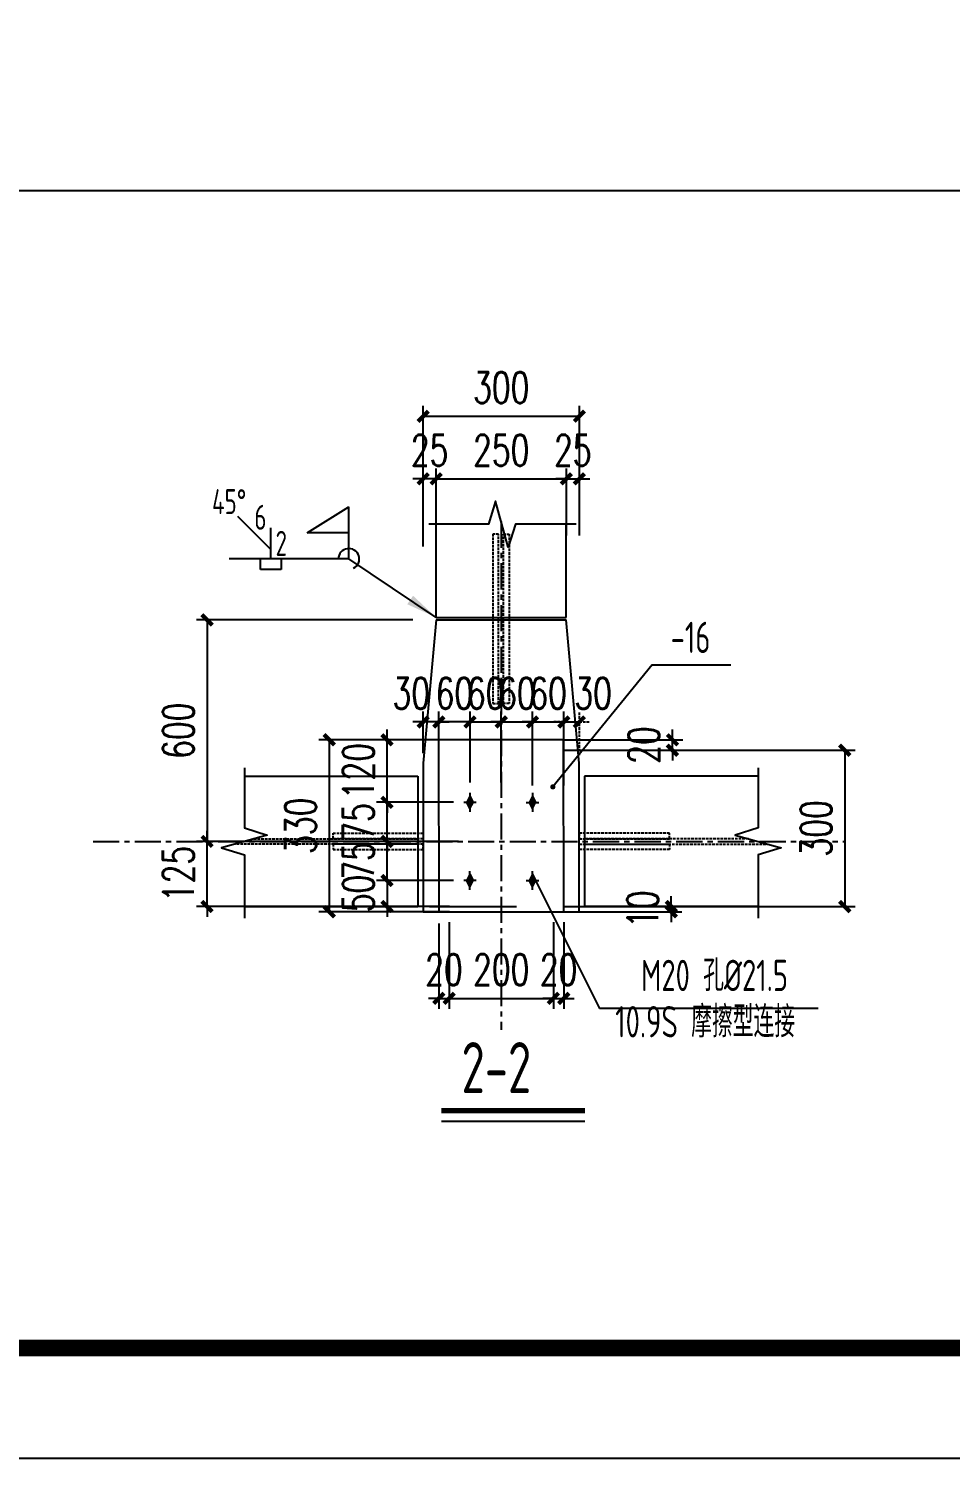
# Model space of a CAD drawing. Extents: x 177291 to 1288761, y 177638 to 322898.
# Drawn here: x 1255611 to 1264463, y 177960 to 191681 of the extents above; entities that cross this region are included whole.
import ezdxf
from ezdxf.enums import TextEntityAlignment as Align

# ---------------------------------------------------------------- set-up
doc = ezdxf.new("R2010")
doc.units = 0
doc.header["$LTSCALE"] = 1000
doc.linetypes.add('0$0$CENTERX2', pattern=[4, 2.5, -0.5, 0.5, -0.5])
doc.linetypes.add('DASH', pattern=[0.35, 0.25, -0.1])
for name, color, linetype in [('AXIS', 3, 'Continuous'), ('BOLT', 251, 'Continuous'), ('DOTE', 1, 'Continuous'), ('GL', 150, 'Continuous'), ('GZ', 50, 'Continuous'), ('NUM', 7, 'Continuous'), ('PUB_TEXT', 7, 'Continuous'), ('PUB_TITLE', 4, 'Continuous'), ('PZ', 202, 'Continuous'), ('TEXT', 7, 'Continuous'), ('WELD', 7, 'Continuous'), ('YCX', 90, 'Continuous')]:
    doc.layers.add(name, color=color, linetype=linetype)
doc.styles.add('_TCH_DIM_T3', font='SIMPLEX', dxfattribs={"width": 0.705882, "bigfont": 'GBCBIG'})
doc.styles.get("Standard").update_dxf_attribs({"font": 'gbenor.shx', "bigfont": 'gbcbig.shx'})
doc.styles.add('TSSD_Label', font='tssdeng.shx', dxfattribs={"width": 0.7, "bigfont": 'hztxt.shx'})
doc.styles.add('标准字体', font='tssdeng.shx', dxfattribs={"width": 0.7, "bigfont": 'tssdchn.shx'})
doc.dimstyles.new('TCH_100_5', dxfattribs={"dimtxt": 297.5, "dimasz": 100, "dimexe": 100, "dimexo": 100, "dimgap": 126.25, "dimtad": 1, "dimdec": 0, "dimlfac": 0.2, "dimzin": 0, "dimdsep": 46, "dimtxsty": '_TCH_DIM_T3', "dimblk": 'ARCHTICK', "dimcen": 0.09, "dimclrd": 126, "dimclre": 126, "dimclrt": 7, "dimazin": 2, "dimtfac": 1, "dimtdec": 0, "dimtix": 1, "dimtmove": 2, "dimatfit": 3, "dimfxl": 1, "dimtolj": 1, "dimtzin": 0, "dimarcsym": 0})
doc.dimstyles.new('TSSD_LEADER_STYLE_300.0', dxfattribs={"dimtxt": 0.18, "dimasz": 300, "dimexe": 0.18, "dimexo": 0.0625, "dimgap": 0.09, "dimtad": 0, "dimtih": 1, "dimtoh": 1, "dimdec": 4, "dimzin": 0, "dimdsep": 46, "dimtxsty": 'Standard', "dimcen": 0.09, "dimadec": 0, "dimazin": 0, "dimtfac": 1, "dimtdec": 4, "dimtofl": 0, "dimtmove": 0, "dimatfit": 3, "dimfxl": 1, "dimtolj": 1, "dimtzin": 0, "dimarcsym": 0})

# ---------------------------------------------------------------- blocks, each defined once
blk = doc.blocks.new('_ArchTick')
at = {"color": 0, "linetype": 'ByBlock', "const_width": 0.4}
blk.add_lwpolyline([(-0.5, -0.5), (0.5, 0.5)], dxfattribs=at)
blk = doc.blocks.new('*D1280')
at = {"layer": 'AXIS', "color": 126, "linetype": 'ByBlock', "lineweight": -2, "transparency": 16777216}
for p, q in [((1259550, 184856), (1258398, 184856)), ((1258498, 184856), (1258498, 183206)), ((1259654, 183206), (1258398, 183206))]:
    blk.add_line(p, q, dxfattribs=at)
at = {"layer": 'Defpoints', "color": 0, "linetype": 'ByBlock', "transparency": 16777216}
for p in [(1259650, 184856), (1258498, 183206), (1259754, 183206)]:
    blk.add_point(p, dxfattribs=at)
at = {"layer": 'AXIS', "color": 126, "linetype": 'ByBlock', "lineweight": -2, "transparency": 16777216, "xscale": 100, "yscale": 100, "zscale": 100}
for p, rotation in [((1258498, 184856), 90), ((1258498, 183206), 270)]:
    blk.add_blockref('_ArchTick', p, dxfattribs=dict(at, rotation=rotation))
at = {"layer": 'AXIS', "color": 7, "linetype": 'ByBlock', "transparency": 16777216, "insert": (1258223, 184031), "char_height": 297.5, "attachment_point": 5, "rotation": 90, "style": '_TCH_DIM_T3'}
blk.add_mtext('\\A1;330', dxfattribs=at)
blk = doc.blocks.new('*D1281')
at = {"layer": 'AXIS', "color": 126, "linetype": 'ByBlock', "lineweight": -2, "transparency": 16777216}
for p, q in [((1259053, 183506), (1259053, 183606)), ((1259690, 183506), (1258953, 183506)), ((1259053, 183506), (1259053, 183256)), ((1259654, 183256), (1258953, 183256)), ((1259053, 183256), (1259053, 183156))]:
    blk.add_line(p, q, dxfattribs=at)
at = {"layer": 'Defpoints', "color": 0, "linetype": 'ByBlock', "transparency": 16777216}
for p in [(1259790, 183506), (1259053, 183256), (1259754, 183256)]:
    blk.add_point(p, dxfattribs=at)
at = {"layer": 'AXIS', "color": 126, "linetype": 'ByBlock', "lineweight": -2, "transparency": 16777216, "xscale": 100, "yscale": 100, "zscale": 100}
for p, rotation in [((1259053, 183506), 270), ((1259053, 183256), 90)]:
    blk.add_blockref('_ArchTick', p, dxfattribs=dict(at, rotation=rotation))
at = {"layer": 'AXIS', "color": 7, "linetype": 'ByBlock', "transparency": 16777216, "insert": (1258778, 183381), "char_height": 297.5, "attachment_point": 5, "rotation": 90, "style": '_TCH_DIM_T3'}
blk.add_mtext('\\A1;50', dxfattribs=at)
blk = doc.blocks.new('*D1282')
at = {"layer": 'AXIS', "color": 126, "linetype": 'ByBlock', "lineweight": -2, "transparency": 16777216}
for p, q in [((1259690, 183881), (1258953, 183881)), ((1259053, 183881), (1259053, 183981)), ((1259053, 183506), (1259053, 183881)), ((1259690, 183506), (1258953, 183506)), ((1259053, 183506), (1259053, 183406))]:
    blk.add_line(p, q, dxfattribs=at)
at = {"layer": 'Defpoints', "color": 0, "linetype": 'ByBlock', "transparency": 16777216}
for p in [(1259053, 183881), (1259790, 183881), (1259790, 183506)]:
    blk.add_point(p, dxfattribs=at)
at = {"layer": 'AXIS', "color": 126, "linetype": 'ByBlock', "lineweight": -2, "transparency": 16777216, "xscale": 100, "yscale": 100, "zscale": 100}
for p, rotation in [((1259053, 183881), 270), ((1259053, 183506), 90)]:
    blk.add_blockref('_ArchTick', p, dxfattribs=dict(at, rotation=rotation))
at = {"layer": 'AXIS', "color": 7, "linetype": 'ByBlock', "transparency": 16777216, "insert": (1258778, 183693), "char_height": 297.5, "attachment_point": 5, "rotation": 90, "style": '_TCH_DIM_T3'}
blk.add_mtext('\\A1;75', dxfattribs=at)
blk = doc.blocks.new('*D1283')
at = {"layer": 'AXIS', "color": 126, "linetype": 'ByBlock', "lineweight": -2, "transparency": 16777216}
for p, q in [((1259053, 184256), (1259053, 184356)), ((1259690, 184256), (1258953, 184256)), ((1259053, 183881), (1259053, 184256)), ((1259739, 183881), (1258953, 183881)), ((1259053, 183881), (1259053, 183781))]:
    blk.add_line(p, q, dxfattribs=at)
at = {"layer": 'Defpoints', "color": 0, "linetype": 'ByBlock', "transparency": 16777216}
for p in [(1259053, 184256), (1259790, 184256), (1259839, 183881)]:
    blk.add_point(p, dxfattribs=at)
at = {"layer": 'AXIS', "color": 126, "linetype": 'ByBlock', "lineweight": -2, "transparency": 16777216, "xscale": 100, "yscale": 100, "zscale": 100}
for p, rotation in [((1259053, 184256), 270), ((1259053, 183881), 90)]:
    blk.add_blockref('_ArchTick', p, dxfattribs=dict(at, rotation=rotation))
at = {"layer": 'AXIS', "color": 7, "linetype": 'ByBlock', "transparency": 16777216, "insert": (1258778, 184068), "char_height": 297.5, "attachment_point": 5, "rotation": 90, "style": '_TCH_DIM_T3'}
blk.add_mtext('\\A1;75', dxfattribs=at)
blk = doc.blocks.new('*D1284')
at = {"layer": 'AXIS', "color": 126, "linetype": 'ByBlock', "lineweight": -2, "transparency": 16777216}
for p, q in [((1259550, 184856), (1258953, 184856)), ((1259053, 184856), (1259053, 184956)), ((1259053, 184256), (1259053, 184856)), ((1259690, 184256), (1258953, 184256)), ((1259053, 184256), (1259053, 184156))]:
    blk.add_line(p, q, dxfattribs=at)
at = {"layer": 'Defpoints', "color": 0, "linetype": 'ByBlock', "transparency": 16777216}
for p in [(1259053, 184856), (1259650, 184856), (1259790, 184256)]:
    blk.add_point(p, dxfattribs=at)
at = {"layer": 'AXIS', "color": 126, "linetype": 'ByBlock', "lineweight": -2, "transparency": 16777216, "xscale": 100, "yscale": 100, "zscale": 100}
for p, rotation in [((1259053, 184856), 270), ((1259053, 184256), 90)]:
    blk.add_blockref('_ArchTick', p, dxfattribs=dict(at, rotation=rotation))
at = {"layer": 'AXIS', "color": 7, "linetype": 'ByBlock', "transparency": 16777216, "insert": (1258778, 184556), "char_height": 297.5, "attachment_point": 5, "rotation": 90, "style": '_TCH_DIM_T3'}
blk.add_mtext('\\A1;120', dxfattribs=at)
blk = doc.blocks.new('*D1285')
at = {"layer": 'AXIS', "color": 126, "linetype": 'ByBlock', "lineweight": -2, "transparency": 16777216}
for p, q in [((1260747, 184856), (1261894, 184856)), ((1261794, 184856), (1261794, 184956)), ((1261794, 184756), (1261794, 184856)), ((1260750, 184756), (1261894, 184756)), ((1261794, 184756), (1261794, 184656))]:
    blk.add_line(p, q, dxfattribs=at)
at = {"layer": 'Defpoints', "color": 0, "linetype": 'ByBlock', "transparency": 16777216}
for p in [(1260647, 184856), (1261794, 184856), (1260650, 184756)]:
    blk.add_point(p, dxfattribs=at)
at = {"layer": 'AXIS', "color": 126, "linetype": 'ByBlock', "lineweight": -2, "transparency": 16777216, "xscale": 100, "yscale": 100, "zscale": 100}
for p, rotation in [((1261794, 184856), 270), ((1261794, 184756), 90)]:
    blk.add_blockref('_ArchTick', p, dxfattribs=dict(at, rotation=rotation))
at = {"layer": 'AXIS', "color": 7, "linetype": 'ByBlock', "transparency": 16777216, "insert": (1261519, 184806), "char_height": 297.5, "attachment_point": 5, "rotation": 90, "style": '_TCH_DIM_T3'}
blk.add_mtext('\\A1;20', dxfattribs=at)
blk = doc.blocks.new('*D1286')
at = {"layer": 'AXIS', "color": 126, "linetype": 'ByBlock', "lineweight": -2, "transparency": 16777216}
for p, q in [((1260750, 184756), (1263548, 184756)), ((1263448, 184756), (1263448, 183256)), ((1260750, 183256), (1263548, 183256))]:
    blk.add_line(p, q, dxfattribs=at)
at = {"layer": 'Defpoints', "color": 0, "linetype": 'ByBlock', "transparency": 16777216}
for p in [(1260650, 184756), (1260650, 183256), (1263448, 183256)]:
    blk.add_point(p, dxfattribs=at)
at = {"layer": 'AXIS', "color": 126, "linetype": 'ByBlock', "lineweight": -2, "transparency": 16777216, "xscale": 100, "yscale": 100, "zscale": 100}
for p, rotation in [((1263448, 184756), 90), ((1263448, 183256), 270)]:
    blk.add_blockref('_ArchTick', p, dxfattribs=dict(at, rotation=rotation))
at = {"layer": 'AXIS', "color": 7, "linetype": 'ByBlock', "transparency": 16777216, "insert": (1263173, 184006), "char_height": 297.5, "attachment_point": 5, "rotation": 90, "style": '_TCH_DIM_T3'}
blk.add_mtext('\\A1;300', dxfattribs=at)
blk = doc.blocks.new('*D1287')
at = {"layer": 'AXIS', "color": 126, "linetype": 'ByBlock', "lineweight": -2, "transparency": 16777216}
for p, q in [((1261783, 183256), (1261783, 183356)), ((1260750, 183256), (1261883, 183256)), ((1260750, 183206), (1261883, 183206)), ((1261783, 183256), (1261783, 183206)), ((1261783, 183206), (1261783, 183106))]:
    blk.add_line(p, q, dxfattribs=at)
at = {"layer": 'Defpoints', "color": 0, "linetype": 'ByBlock', "transparency": 16777216}
for p in [(1260650, 183256), (1260650, 183206), (1261783, 183206)]:
    blk.add_point(p, dxfattribs=at)
at = {"layer": 'AXIS', "color": 126, "linetype": 'ByBlock', "lineweight": -2, "transparency": 16777216, "xscale": 100, "yscale": 100, "zscale": 100}
for p, rotation in [((1261783, 183256), 270), ((1261783, 183206), 90)]:
    blk.add_blockref('_ArchTick', p, dxfattribs=dict(at, rotation=rotation))
at = {"layer": 'AXIS', "color": 7, "linetype": 'ByBlock', "transparency": 16777216, "insert": (1261508, 183231), "char_height": 297.5, "attachment_point": 5, "rotation": 90, "style": '_TCH_DIM_T3'}
blk.add_mtext('\\A1;10', dxfattribs=at)
blk = doc.blocks.new('*D1288')
at = {"layer": 'AXIS', "color": 126, "linetype": 'ByBlock', "lineweight": -2, "transparency": 16777216}
for p, q in [((1259550, 184446), (1259550, 185127)), ((1259850, 184446), (1259850, 185127)), ((1259550, 185027), (1259450, 185027)), ((1259850, 185027), (1259550, 185027)), ((1259850, 185027), (1259950, 185027))]:
    blk.add_line(p, q, dxfattribs=at)
at = {"layer": 'Defpoints', "color": 0, "linetype": 'ByBlock', "transparency": 16777216}
for p in [(1259550, 185027), (1259550, 184346), (1259850, 184346)]:
    blk.add_point(p, dxfattribs=at)
at = {"layer": 'AXIS', "color": 126, "linetype": 'ByBlock', "lineweight": -2, "transparency": 16777216, "xscale": 100, "yscale": 100, "zscale": 100}
blk.add_blockref('_ArchTick', (1259550, 185027), dxfattribs=at)
at = {"layer": 'AXIS', "color": 126, "linetype": 'ByBlock', "lineweight": -2, "transparency": 16777216, "xscale": 100, "yscale": 100, "zscale": 100, "rotation": 180}
blk.add_blockref('_ArchTick', (1259850, 185027), dxfattribs=at)
at = {"layer": 'AXIS', "color": 7, "linetype": 'ByBlock', "transparency": 16777216, "insert": (1259700, 185302), "char_height": 297.5, "attachment_point": 5, "style": '_TCH_DIM_T3'}
blk.add_mtext('\\A1;60', dxfattribs=at)
blk = doc.blocks.new('*D1289')
at = {"layer": 'AXIS', "color": 126, "linetype": 'ByBlock', "lineweight": -2, "transparency": 16777216}
for p, q in [((1259850, 184446), (1259850, 185127)), ((1260150, 184446), (1260150, 185127)), ((1259850, 185027), (1259750, 185027)), ((1259850, 185027), (1260150, 185027)), ((1260150, 185027), (1260250, 185027))]:
    blk.add_line(p, q, dxfattribs=at)
at = {"layer": 'Defpoints', "color": 0, "linetype": 'ByBlock', "transparency": 16777216}
for p in [(1260150, 185027), (1259850, 184346), (1260150, 184346)]:
    blk.add_point(p, dxfattribs=at)
at = {"layer": 'AXIS', "color": 126, "linetype": 'ByBlock', "lineweight": -2, "transparency": 16777216, "xscale": 100, "yscale": 100, "zscale": 100}
blk.add_blockref('_ArchTick', (1259850, 185027), dxfattribs=at)
at = {"layer": 'AXIS', "color": 126, "linetype": 'ByBlock', "lineweight": -2, "transparency": 16777216, "xscale": 100, "yscale": 100, "zscale": 100, "rotation": 180}
blk.add_blockref('_ArchTick', (1260150, 185027), dxfattribs=at)
at = {"layer": 'AXIS', "color": 7, "linetype": 'ByBlock', "transparency": 16777216, "insert": (1260000, 185302), "char_height": 297.5, "attachment_point": 5, "style": '_TCH_DIM_T3'}
blk.add_mtext('\\A1;60', dxfattribs=at)
blk = doc.blocks.new('*D1290')
at = {"layer": 'AXIS', "color": 126, "linetype": 'ByBlock', "lineweight": -2, "transparency": 16777216}
for p, q in [((1260150, 184446), (1260150, 185127)), ((1260450, 184446), (1260450, 185127)), ((1260150, 185027), (1260050, 185027)), ((1260150, 185027), (1260450, 185027)), ((1260450, 185027), (1260550, 185027))]:
    blk.add_line(p, q, dxfattribs=at)
at = {"layer": 'Defpoints', "color": 0, "linetype": 'ByBlock', "transparency": 16777216}
for p in [(1260450, 185027), (1260150, 184346), (1260450, 184346)]:
    blk.add_point(p, dxfattribs=at)
at = {"layer": 'AXIS', "color": 126, "linetype": 'ByBlock', "lineweight": -2, "transparency": 16777216, "xscale": 100, "yscale": 100, "zscale": 100}
blk.add_blockref('_ArchTick', (1260150, 185027), dxfattribs=at)
at = {"layer": 'AXIS', "color": 126, "linetype": 'ByBlock', "lineweight": -2, "transparency": 16777216, "xscale": 100, "yscale": 100, "zscale": 100, "rotation": 180}
blk.add_blockref('_ArchTick', (1260450, 185027), dxfattribs=at)
at = {"layer": 'AXIS', "color": 7, "linetype": 'ByBlock', "transparency": 16777216, "insert": (1260300, 185302), "char_height": 297.5, "attachment_point": 5, "style": '_TCH_DIM_T3'}
blk.add_mtext('\\A1;60', dxfattribs=at)
blk = doc.blocks.new('*D1291')
at = {"layer": 'AXIS', "color": 126, "linetype": 'ByBlock', "lineweight": -2, "transparency": 16777216}
for p, q in [((1260450, 184416), (1260450, 185127)), ((1260750, 184416), (1260750, 185127)), ((1260450, 185027), (1260350, 185027)), ((1260450, 185027), (1260750, 185027)), ((1260750, 185027), (1260850, 185027))]:
    blk.add_line(p, q, dxfattribs=at)
at = {"layer": 'Defpoints', "color": 0, "linetype": 'ByBlock', "transparency": 16777216}
for p in [(1260750, 185027), (1260450, 184316), (1260750, 184316)]:
    blk.add_point(p, dxfattribs=at)
at = {"layer": 'AXIS', "color": 126, "linetype": 'ByBlock', "lineweight": -2, "transparency": 16777216, "xscale": 100, "yscale": 100, "zscale": 100}
blk.add_blockref('_ArchTick', (1260450, 185027), dxfattribs=at)
at = {"layer": 'AXIS', "color": 126, "linetype": 'ByBlock', "lineweight": -2, "transparency": 16777216, "xscale": 100, "yscale": 100, "zscale": 100, "rotation": 180}
blk.add_blockref('_ArchTick', (1260750, 185027), dxfattribs=at)
at = {"layer": 'AXIS', "color": 7, "linetype": 'ByBlock', "transparency": 16777216, "insert": (1260600, 185302), "char_height": 297.5, "attachment_point": 5, "style": '_TCH_DIM_T3'}
blk.add_mtext('\\A1;60', dxfattribs=at)
blk = doc.blocks.new('*D1292')
at = {"layer": 'AXIS', "color": 126, "linetype": 'ByBlock', "lineweight": -2, "transparency": 16777216}
for p, q in [((1259550, 183093), (1259550, 182275)), ((1259650, 183093), (1259650, 182275)), ((1259550, 182375), (1259450, 182375)), ((1259550, 182375), (1259650, 182375)), ((1259650, 182375), (1259750, 182375))]:
    blk.add_line(p, q, dxfattribs=at)
at = {"layer": 'Defpoints', "color": 0, "linetype": 'ByBlock', "transparency": 16777216}
for p in [(1259550, 183193), (1259650, 183193), (1259650, 182375)]:
    blk.add_point(p, dxfattribs=at)
at = {"layer": 'AXIS', "color": 126, "linetype": 'ByBlock', "lineweight": -2, "transparency": 16777216, "xscale": 100, "yscale": 100, "zscale": 100}
blk.add_blockref('_ArchTick', (1259550, 182375), dxfattribs=at)
at = {"layer": 'AXIS', "color": 126, "linetype": 'ByBlock', "lineweight": -2, "transparency": 16777216, "xscale": 100, "yscale": 100, "zscale": 100, "rotation": 180}
blk.add_blockref('_ArchTick', (1259650, 182375), dxfattribs=at)
at = {"layer": 'AXIS', "color": 7, "linetype": 'ByBlock', "transparency": 16777216, "insert": (1259600, 182650), "char_height": 297.5, "attachment_point": 5, "style": '_TCH_DIM_T3'}
blk.add_mtext('\\A1;20', dxfattribs=at)
blk = doc.blocks.new('*D1293')
at = {"layer": 'AXIS', "color": 126, "linetype": 'ByBlock', "lineweight": -2, "transparency": 16777216}
for p, q in [((1259650, 183106), (1259650, 182275)), ((1260650, 183106), (1260650, 182275)), ((1259650, 182375), (1260650, 182375))]:
    blk.add_line(p, q, dxfattribs=at)
at = {"layer": 'Defpoints', "color": 0, "linetype": 'ByBlock', "transparency": 16777216}
for p in [(1259650, 183206), (1260650, 183206), (1260650, 182375)]:
    blk.add_point(p, dxfattribs=at)
at = {"layer": 'AXIS', "color": 126, "linetype": 'ByBlock', "lineweight": -2, "transparency": 16777216, "xscale": 100, "yscale": 100, "zscale": 100, "rotation": 180}
blk.add_blockref('_ArchTick', (1259650, 182375), dxfattribs=at)
at = {"layer": 'AXIS', "color": 126, "linetype": 'ByBlock', "lineweight": -2, "transparency": 16777216, "xscale": 100, "yscale": 100, "zscale": 100}
blk.add_blockref('_ArchTick', (1260650, 182375), dxfattribs=at)
at = {"layer": 'AXIS', "color": 7, "linetype": 'ByBlock', "transparency": 16777216, "insert": (1260150, 182650), "char_height": 297.5, "attachment_point": 5, "style": '_TCH_DIM_T3'}
blk.add_mtext('\\A1;200', dxfattribs=at)
blk = doc.blocks.new('*D1294')
at = {"layer": 'AXIS', "color": 126, "linetype": 'ByBlock', "lineweight": -2, "transparency": 16777216}
for p, q in [((1260650, 183106), (1260650, 182275)), ((1260750, 183106), (1260750, 182275)), ((1260650, 182375), (1260550, 182375)), ((1260650, 182375), (1260750, 182375)), ((1260750, 182375), (1260850, 182375))]:
    blk.add_line(p, q, dxfattribs=at)
at = {"layer": 'Defpoints', "color": 0, "linetype": 'ByBlock', "transparency": 16777216}
for p in [(1260650, 183206), (1260750, 183206), (1260750, 182375)]:
    blk.add_point(p, dxfattribs=at)
at = {"layer": 'AXIS', "color": 126, "linetype": 'ByBlock', "lineweight": -2, "transparency": 16777216, "xscale": 100, "yscale": 100, "zscale": 100}
blk.add_blockref('_ArchTick', (1260650, 182375), dxfattribs=at)
at = {"layer": 'AXIS', "color": 126, "linetype": 'ByBlock', "lineweight": -2, "transparency": 16777216, "xscale": 100, "yscale": 100, "zscale": 100, "rotation": 180}
blk.add_blockref('_ArchTick', (1260750, 182375), dxfattribs=at)
at = {"layer": 'AXIS', "color": 7, "linetype": 'ByBlock', "transparency": 16777216, "insert": (1260700, 182650), "char_height": 297.5, "attachment_point": 5, "style": '_TCH_DIM_T3'}
blk.add_mtext('\\A1;20', dxfattribs=at)
blk = doc.blocks.new('*D1295')
at = {"layer": 'AXIS', "color": 126, "linetype": 'DASH', "lineweight": -2, "ltscale": 0.1, "transparency": 16777216}
for p, q in [((1260750, 184708), (1260750, 185127)), ((1260900, 184708), (1260900, 185127)), ((1260750, 185027), (1260650, 185027)), ((1260750, 185027), (1260900, 185027)), ((1260900, 185027), (1261000, 185027))]:
    blk.add_line(p, q, dxfattribs=at)
at = {"layer": 'Defpoints', "color": 0, "linetype": 'DASH', "ltscale": 0.1, "transparency": 16777216}
for p in [(1260900, 185027), (1260750, 184608), (1260900, 184608)]:
    blk.add_point(p, dxfattribs=at)
at = {"layer": 'AXIS', "color": 126, "linetype": 'DASH', "lineweight": -2, "ltscale": 0.1, "transparency": 16777216, "xscale": 100, "yscale": 100, "zscale": 100}
blk.add_blockref('_ArchTick', (1260750, 185027), dxfattribs=at)
at = {"layer": 'AXIS', "color": 126, "linetype": 'DASH', "lineweight": -2, "ltscale": 0.1, "transparency": 16777216, "xscale": 100, "yscale": 100, "zscale": 100, "rotation": 180}
blk.add_blockref('_ArchTick', (1260900, 185027), dxfattribs=at)
at = {"layer": 'AXIS', "color": 7, "linetype": 'DASH', "ltscale": 0.1, "transparency": 16777216, "insert": (1261032, 185302), "char_height": 297.5, "attachment_point": 5, "style": '_TCH_DIM_T3'}
blk.add_mtext('\\A1;30', dxfattribs=at)
blk = doc.blocks.new('*D1296')
at = {"layer": 'AXIS', "color": 126, "linetype": 'ByBlock', "lineweight": -2, "transparency": 16777216}
for p, q in [((1259400, 184729), (1259400, 185127)), ((1259550, 184729), (1259550, 185127)), ((1259400, 185027), (1259300, 185027)), ((1259550, 185027), (1259400, 185027)), ((1259550, 185027), (1259650, 185027))]:
    blk.add_line(p, q, dxfattribs=at)
at = {"layer": 'Defpoints', "color": 0, "linetype": 'ByBlock', "transparency": 16777216}
for p in [(1259400, 185027), (1259400, 184629), (1259550, 184629)]:
    blk.add_point(p, dxfattribs=at)
at = {"layer": 'AXIS', "color": 126, "linetype": 'ByBlock', "lineweight": -2, "transparency": 16777216, "xscale": 100, "yscale": 100, "zscale": 100}
blk.add_blockref('_ArchTick', (1259400, 185027), dxfattribs=at)
at = {"layer": 'AXIS', "color": 126, "linetype": 'ByBlock', "lineweight": -2, "transparency": 16777216, "xscale": 100, "yscale": 100, "zscale": 100, "rotation": 180}
blk.add_blockref('_ArchTick', (1259550, 185027), dxfattribs=at)
at = {"layer": 'AXIS', "color": 7, "linetype": 'ByBlock', "transparency": 16777216, "insert": (1259286, 185302), "char_height": 297.5, "attachment_point": 5, "style": '_TCH_DIM_T3'}
blk.add_mtext('\\A1;30', dxfattribs=at)
blk = doc.blocks.new('*D1297')
at = {"layer": 'AXIS', "color": 126, "linetype": 'ByBlock', "lineweight": -2, "transparency": 16777216}
for p, q in [((1259400, 186710), (1259400, 188061)), ((1260900, 186829), (1260900, 188061)), ((1259400, 187961), (1260900, 187961))]:
    blk.add_line(p, q, dxfattribs=at)
at = {"layer": 'Defpoints', "color": 0, "linetype": 'ByBlock', "transparency": 16777216}
for p in [(1260900, 187961), (1259400, 186610), (1260900, 186729)]:
    blk.add_point(p, dxfattribs=at)
at = {"layer": 'AXIS', "color": 126, "linetype": 'ByBlock', "lineweight": -2, "transparency": 16777216, "xscale": 100, "yscale": 100, "zscale": 100, "rotation": 180}
blk.add_blockref('_ArchTick', (1259400, 187961), dxfattribs=at)
at = {"layer": 'AXIS', "color": 126, "linetype": 'ByBlock', "lineweight": -2, "transparency": 16777216, "xscale": 100, "yscale": 100, "zscale": 100}
blk.add_blockref('_ArchTick', (1260900, 187961), dxfattribs=at)
at = {"layer": 'AXIS', "color": 7, "linetype": 'ByBlock', "transparency": 16777216, "insert": (1260150, 188236), "char_height": 297.5, "attachment_point": 5, "style": '_TCH_DIM_T3'}
blk.add_mtext('\\A1;300', dxfattribs=at)
blk = doc.blocks.new('*D1298')
at = {"layer": 'AXIS', "color": 126, "linetype": 'ByBlock', "lineweight": -2, "ltscale": 0.1, "transparency": 16777216}
for p, q in [((1259300, 186006), (1257225, 186006)), ((1257325, 186006), (1257325, 183881)), ((1259300, 183881), (1257225, 183881))]:
    blk.add_line(p, q, dxfattribs=at)
at = {"layer": 'Defpoints', "color": 0, "linetype": 'ByBlock', "ltscale": 0.1, "transparency": 16777216}
for p in [(1259400, 186006), (1257325, 183881), (1259400, 183881)]:
    blk.add_point(p, dxfattribs=at)
at = {"layer": 'AXIS', "color": 126, "linetype": 'ByBlock', "lineweight": -2, "ltscale": 0.1, "transparency": 16777216, "xscale": 100, "yscale": 100, "zscale": 100}
for p, rotation in [((1257325, 186006), 90), ((1257325, 183881), 270)]:
    blk.add_blockref('_ArchTick', p, dxfattribs=dict(at, rotation=rotation))
at = {"layer": 'AXIS', "color": 7, "linetype": 'ByBlock', "ltscale": 0.1, "transparency": 16777216, "insert": (1257050, 184943), "char_height": 297.5, "attachment_point": 5, "rotation": 90, "style": '_TCH_DIM_T3'}
blk.add_mtext('\\A1;600', dxfattribs=at)
blk = doc.blocks.new('*D1299')
at = {"layer": 'AXIS', "color": 126, "linetype": 'ByBlock', "lineweight": -2, "ltscale": 0.1, "transparency": 16777216}
for p, q in [((1259300, 183881), (1257225, 183881)), ((1257325, 183881), (1257325, 183981)), ((1257325, 183256), (1257325, 183881)), ((1259550, 183256), (1257225, 183256)), ((1257325, 183256), (1257325, 183156))]:
    blk.add_line(p, q, dxfattribs=at)
at = {"layer": 'Defpoints', "color": 0, "linetype": 'ByBlock', "ltscale": 0.1, "transparency": 16777216}
for p in [(1257325, 183881), (1259400, 183881), (1259650, 183256)]:
    blk.add_point(p, dxfattribs=at)
at = {"layer": 'AXIS', "color": 126, "linetype": 'ByBlock', "lineweight": -2, "ltscale": 0.1, "transparency": 16777216, "xscale": 100, "yscale": 100, "zscale": 100}
for p, rotation in [((1257325, 183881), 270), ((1257325, 183256), 90)]:
    blk.add_blockref('_ArchTick', p, dxfattribs=dict(at, rotation=rotation))
at = {"layer": 'AXIS', "color": 7, "linetype": 'ByBlock', "ltscale": 0.1, "transparency": 16777216, "insert": (1257050, 183568), "char_height": 297.5, "attachment_point": 5, "rotation": 90, "style": '_TCH_DIM_T3'}
blk.add_mtext('\\A1;125', dxfattribs=at)
blk = doc.blocks.new('*D1300')
at = {"layer": 'AXIS', "color": 126, "linetype": 'ByBlock', "lineweight": -2, "ltscale": 0.1, "transparency": 16777216}
for p, q in [((1259400, 186710), (1259400, 187460)), ((1259525, 186710), (1259525, 187460)), ((1259400, 187360), (1259300, 187360)), ((1259525, 187360), (1259400, 187360)), ((1259525, 187360), (1259625, 187360))]:
    blk.add_line(p, q, dxfattribs=at)
at = {"layer": 'Defpoints', "color": 0, "linetype": 'ByBlock', "ltscale": 0.1, "transparency": 16777216}
for p in [(1259400, 187360), (1259400, 186610), (1259525, 186610)]:
    blk.add_point(p, dxfattribs=at)
at = {"layer": 'AXIS', "color": 126, "linetype": 'ByBlock', "lineweight": -2, "ltscale": 0.1, "transparency": 16777216, "xscale": 100, "yscale": 100, "zscale": 100}
blk.add_blockref('_ArchTick', (1259400, 187360), dxfattribs=at)
at = {"layer": 'AXIS', "color": 126, "linetype": 'ByBlock', "lineweight": -2, "ltscale": 0.1, "transparency": 16777216, "xscale": 100, "yscale": 100, "zscale": 100, "rotation": 180}
blk.add_blockref('_ArchTick', (1259525, 187360), dxfattribs=at)
at = {"layer": 'AXIS', "color": 7, "linetype": 'ByBlock', "ltscale": 0.1, "transparency": 16777216, "insert": (1259462, 187635), "char_height": 297.5, "attachment_point": 5, "style": '_TCH_DIM_T3'}
blk.add_mtext('\\A1;25', dxfattribs=at)
blk = doc.blocks.new('*D1301')
at = {"layer": 'AXIS', "color": 126, "linetype": 'ByBlock', "lineweight": -2, "ltscale": 0.1, "transparency": 16777216}
for p, q in [((1259525, 186817), (1259525, 187460)), ((1260775, 186817), (1260775, 187460)), ((1259525, 187360), (1260775, 187360))]:
    blk.add_line(p, q, dxfattribs=at)
at = {"layer": 'Defpoints', "color": 0, "linetype": 'ByBlock', "ltscale": 0.1, "transparency": 16777216}
for p in [(1260775, 187360), (1259525, 186717), (1260775, 186717)]:
    blk.add_point(p, dxfattribs=at)
at = {"layer": 'AXIS', "color": 126, "linetype": 'ByBlock', "lineweight": -2, "ltscale": 0.1, "transparency": 16777216, "xscale": 100, "yscale": 100, "zscale": 100, "rotation": 180}
blk.add_blockref('_ArchTick', (1259525, 187360), dxfattribs=at)
at = {"layer": 'AXIS', "color": 126, "linetype": 'ByBlock', "lineweight": -2, "ltscale": 0.1, "transparency": 16777216, "xscale": 100, "yscale": 100, "zscale": 100}
blk.add_blockref('_ArchTick', (1260775, 187360), dxfattribs=at)
at = {"layer": 'AXIS', "color": 7, "linetype": 'ByBlock', "ltscale": 0.1, "transparency": 16777216, "insert": (1260150, 187635), "char_height": 297.5, "attachment_point": 5, "style": '_TCH_DIM_T3'}
blk.add_mtext('\\A1;250', dxfattribs=at)
blk = doc.blocks.new('*D1302')
at = {"layer": 'AXIS', "color": 126, "linetype": 'ByBlock', "lineweight": -2, "ltscale": 0.1, "transparency": 16777216}
for p, q in [((1260775, 186817), (1260775, 187460)), ((1260900, 186817), (1260900, 187460)), ((1260775, 187360), (1260675, 187360)), ((1260775, 187360), (1260900, 187360)), ((1260900, 187360), (1261000, 187360))]:
    blk.add_line(p, q, dxfattribs=at)
at = {"layer": 'Defpoints', "color": 0, "linetype": 'ByBlock', "ltscale": 0.1, "transparency": 16777216}
for p in [(1260900, 187360), (1260775, 186717), (1260900, 186717)]:
    blk.add_point(p, dxfattribs=at)
at = {"layer": 'AXIS', "color": 126, "linetype": 'ByBlock', "lineweight": -2, "ltscale": 0.1, "transparency": 16777216, "xscale": 100, "yscale": 100, "zscale": 100}
blk.add_blockref('_ArchTick', (1260775, 187360), dxfattribs=at)
at = {"layer": 'AXIS', "color": 126, "linetype": 'ByBlock', "lineweight": -2, "ltscale": 0.1, "transparency": 16777216, "xscale": 100, "yscale": 100, "zscale": 100, "rotation": 180}
blk.add_blockref('_ArchTick', (1260900, 187360), dxfattribs=at)
at = {"layer": 'AXIS', "color": 7, "linetype": 'ByBlock', "ltscale": 0.1, "transparency": 16777216, "insert": (1260837, 187635), "char_height": 297.5, "attachment_point": 5, "style": '_TCH_DIM_T3'}
blk.add_mtext('\\A1;25', dxfattribs=at)
blk = doc.blocks.new('_WELD002')
at = {"color": 0, "linetype": 'ByBlock'}
for p, q in [((0.5, 1), (0, 1)), ((0.5, 0), (0.5, 1)), ((0, 0), (0.5, 0))]:
    blk.add_line(p, q, dxfattribs=at)
blk = doc.blocks.new('_WELD008')
at = {"color": 0, "linetype": 'ByBlock'}
for p, q in [((0, 0.3), (1.061, 1.361)), ((0, 0), (0, 1))]:
    blk.add_line(p, q, dxfattribs=at)
for tag, p in [('C', (1.286, 1.416)), ('B', (0.288, 0.856)), ('A', (-0.303, -0.009))]:
    blk.add_attdef(tag, text='', height=0.8, dxfattribs=at).set_placement(p, align=Align.CENTER)
blk = doc.blocks.new('_WELD001')
at = {"linetype": 'ByBlock'}
h = blk.add_hatch(color=0, dxfattribs=at)
h.paths.add_polyline_path([(0.8, 0.5), (0, 1), (0, 0.5)], flags=16)
edge = h.paths.add_edge_path()
edge.add_line((0.8, 0.5), (0, 1))
edge.add_line((0, 0.5), (0.8, 0.5))
edge.add_line((0, 0), (0, 1))
at = {"color": 0, "linetype": 'ByBlock'}
for p, q in [((0, 0), (0, 1)), ((0.8, 0.5), (0, 1)), ((0, 0.5), (0.8, 0.5))]:
    blk.add_line(p, q, dxfattribs=at)

msp = doc.modelspace()

# ---------------------------------------------------------------- hatches: boundary and pattern name
at = {"layer": 'BOLT'}
for points in [[(1259849.61, 184315.72), (1259879.61, 184255.72), (1259849.61, 184195.72), (1259819.61, 184255.72)], [(1260449.61, 184315.72), (1260419.61, 184255.72), (1260449.61, 184195.72), (1260479.61, 184255.72)], [(1259849.61, 183445.72), (1259879.61, 183505.72), (1259849.61, 183565.72), (1259819.61, 183505.72)], [(1260449.61, 183445.72), (1260419.61, 183505.72), (1260449.61, 183565.72), (1260479.61, 183505.72)]]:
    msp.add_hatch(color=256, dxfattribs=at).paths.add_polyline_path(points)

# ---------------------------------------------------------------- linework, layer by layer
msp.add_line((1259459.61, 183255.72), (1260297.47, 183255.72))
at = {"layer": 'AXIS'}
msp.add_line((1229960.6, 190127.23), (1280276.45, 190127.23), dxfattribs=at)
at = {"layer": 'BOLT'}
for p, q in [((1259849.61, 184315.72), (1259819.61, 184255.72)), ((1259849.61, 184345.72), (1259849.61, 184165.72)), ((1259849.61, 184315.72), (1259879.61, 184255.72)), ((1260449.61, 184315.72), (1260419.61, 184255.72)), ((1260449.61, 184345.72), (1260449.61, 184165.72)), ((1260449.61, 184315.72), (1260479.61, 184255.72)), ((1259909.61, 184255.72), (1259789.61, 184255.72)), ((1259849.61, 184195.72), (1259819.61, 184255.72)), ((1259849.61, 184195.72), (1259879.61, 184255.72)), ((1260389.61, 184255.72), (1260509.61, 184255.72)), ((1260449.61, 184195.72), (1260419.61, 184255.72)), ((1260449.61, 184195.72), (1260479.61, 184255.72)), ((1259849.61, 183415.72), (1259849.61, 183595.72)), ((1260449.61, 183415.72), (1260449.61, 183595.72)), ((1259909.61, 183505.72), (1259789.61, 183505.72)), ((1259849.61, 183565.72), (1259819.61, 183505.72)), ((1259849.61, 183445.72), (1259819.61, 183505.72)), ((1259849.61, 183565.72), (1259879.61, 183505.72)), ((1259849.61, 183445.72), (1259879.61, 183505.72)), ((1260389.61, 183505.72), (1260509.61, 183505.72)), ((1260449.61, 183565.72), (1260419.61, 183505.72)), ((1260449.61, 183445.72), (1260419.61, 183505.72)), ((1260449.61, 183565.72), (1260479.61, 183505.72)), ((1260449.61, 183445.72), (1260479.61, 183505.72))]:
    msp.add_line(p, q, dxfattribs=at)
at = {"layer": 'DOTE', "color": 8, "linetype": '0$0$CENTERX2', "ltscale": 0.1}
for p, q in [((1260149.61, 186949.44), (1260149.61, 182071.48)), ((1256230.83, 183880.72), (1263446.57, 183880.72))]:
    msp.add_line(p, q, dxfattribs=at)
at = {"layer": 'GL'}
for p, q in [((1259524.61, 186030.72), (1259524.61, 186925.22)), ((1260774.61, 186030.72), (1260774.61, 186925.22)), ((1259524.61, 186030.72), (1260774.61, 186030.72)), ((1259524.61, 186005.72), (1260774.61, 186005.72)), ((1257682.99, 184505.72), (1259349.61, 184505.72)), ((1259349.61, 184505.72), (1259349.61, 183255.72)), ((1262616.23, 184505.72), (1260949.61, 184505.72)), ((1260949.61, 184505.72), (1260949.61, 183255.72)), ((1257682.99, 183255.72), (1259349.61, 183255.72)), ((1262616.23, 183255.72), (1260949.61, 183255.72))]:
    msp.add_line(p, q, dxfattribs=at)
for points in [[(1260868.1, 186925.22), (1260286.22, 186925.22), (1260216.22, 186705.22), (1260096.22, 187145.22), (1260026.22, 186925.22), (1259454.83, 186925.22)], [(1259524.61, 186005.72), (1259399.57, 184630.72), (1259399.61, 183205.72), (1260899.61, 183205.72), (1260899.61, 183205.72), (1260899.61, 183205.72), (1260899.57, 184630.72), (1260774.61, 186005.72)], [(1257682.99, 184585.72), (1257682.99, 184010.72), (1257902.99, 183940.72), (1257462.99, 183820.72), (1257682.99, 183750.72), (1257682.99, 183145.77)], [(1262616.23, 184585.72), (1262616.23, 184010.72), (1262396.23, 183940.72), (1262836.23, 183820.72), (1262616.23, 183750.72), (1262616.23, 183145.77)]]:
    msp.add_lwpolyline(points, dxfattribs=at)
at = {"layer": 'GZ', "color": 32, "linetype": 'DASH', "ltscale": 0.1, "true_color": 0xcd6928}
for points in [[(1260069.09, 185205.64), (1260122.43, 185205.64), (1260122.43, 186830.81), (1260069.09, 186830.81)], [(1260225.76, 185205.64), (1260172.43, 185205.64), (1260172.43, 186830.81), (1260225.76, 186830.81)], [(1259399.61, 183959.06), (1259399.61, 183905.72), (1258534.61, 183905.72), (1258534.61, 183959.06)], [(1260899.61, 183959.06), (1260899.61, 183905.72), (1261764.61, 183905.72), (1261764.61, 183959.06)], [(1259399.61, 183802.39), (1259399.61, 183855.72), (1258534.61, 183855.72), (1258534.61, 183802.39)], [(1260899.61, 183802.39), (1260899.61, 183855.72), (1261764.61, 183855.72), (1261764.61, 183802.39)]]:
    msp.add_lwpolyline(points, close=True, dxfattribs=at)
at = {"layer": 'GZ', "color": 5, "linetype": 'DASH', "ltscale": 0.1}
for points in [[(1257774.66, 183905.72), (1259349.61, 183905.72), (1259349.61, 183855.72), (1257591.32, 183855.72)], [(1262524.56, 183905.72), (1260949.61, 183905.72), (1260949.61, 183855.72), (1262707.9, 183855.72)]]:
    msp.add_lwpolyline(points, dxfattribs=at)
at = {"layer": 'NUM', "const_width": 50}
msp.add_lwpolyline([(1259575.09, 181297.51), (1260953.55, 181297.51)], dxfattribs=at)
at = {"layer": 'NUM'}
msp.add_lwpolyline([(1259575.09, 181197.51), (1260953.55, 181197.51)], dxfattribs=at)
at = {"layer": 'PUB_TITLE'}
msp.add_lwpolyline([(1199563.96, 240960.27), (1288761.34, 240960.27), (1288761.34, 177959.98), (1199563.96, 177959.98)], close=True, dxfattribs=at)
at = {"layer": 'PUB_TITLE', "const_width": 159.09}
msp.add_lwpolyline([(1202215.49, 179020.59), (1202215.49, 239899.66), (1287700.73, 239899.66), (1287700.73, 179020.59)], close=True, dxfattribs=at)
at = {"layer": 'PZ'}
msp.add_lwpolyline([(1259547.35, 184855.82), (1259549.61, 183205.72), (1260749.61, 183205.72), (1260747.35, 184855.82)], close=True, dxfattribs=at)
at = {"layer": 'WELD'}
msp.add_line((1258686.54, 186591.34), (1257537.43, 186591.34), dxfattribs=at)
msp.add_arc((1258686.54, 186591.34), 100, 296.619433, 180, dxfattribs=at)
at = {"layer": 'YCX'}
for p, q in [((1261597.51, 185576.15), (1260645.34, 184404.44)), ((1261597.51, 185576.15), (1262355.02, 185576.15)), ((1260479.61, 183505.72), (1261092.29, 182278.76)), ((1263192.14, 182278.76), (1261092.29, 182278.76))]:
    msp.add_line(p, q, dxfattribs=at)
at = {"layer": 'YCX', "const_width": 25}
msp.add_lwpolyline([(1260632.84, 184404.44, 1), (1260657.84, 184404.44, 1)], format="xyb", close=True, dxfattribs=at)

# ---------------------------------------------------------------- block references
at = {"layer": 'WELD'}
ref = msp.add_blockref('_WELD008', (1257937.43, 186591.34), dxfattribs=dict(at, xscale=-300.0000001500005, yscale=300.0000001500005, zscale=300.0000001500005))
ref.add_attrib('6', '6', dxfattribs={"height": 240, "style": 'TSSD_Label', "width": 0.7}).set_placement((1257837.43, 186991.34), align=Align.MIDDLE_CENTER)
ref.add_attrib('2', '2', dxfattribs={"height": 240, "style": 'TSSD_Label', "width": 0.7}).set_placement((1258037.43, 186741.34), align=Align.MIDDLE_CENTER)
ref.add_attrib('45%%d', '45%%d', dxfattribs={"height": 240, "style": 'TSSD_Label', "width": 0.7}).set_placement((1257537.43, 187141.34), align=Align.MIDDLE_CENTER)
at = {"layer": 'WELD', "xscale": -500.0000002500008, "yscale": 500.0000002500008, "zscale": 500.0000002500008}
msp.add_blockref('_WELD001', (1258686.54, 186591.34), dxfattribs=at)
at = {"layer": 'WELD', "xscale": -200.0000001000003, "yscale": 200.0000001000003, "zscale": 200.0000001000003, "rotation": 90}
msp.add_blockref('_WELD002', (1258037.43, 186591.34), dxfattribs=at)

# ---------------------------------------------------------------- texts
at = {"layer": 'PUB_TEXT', "style": '标准字体', "width": 0.7}
msp.add_text('2-2', height=490, dxfattribs=at).set_placement((1259768.33, 181465.16))
at = {"layer": 'TEXT', "style": '标准字体', "width": 0.7}
for s, p in [('-16', (1261967.43, 185598.96)), ('M20 孔%%C21.5', (1262197.68, 182354.78)), ('10.9S 摩擦型连接', (1262107.59, 181910.65))]:
    msp.add_text(s, height=300, dxfattribs=at).set_placement(p, align=Align.BOTTOM_CENTER)

# ---------------------------------------------------------------- dimensions: what is measured, and where the dimension line sits
at = {"layer": 'AXIS', "linetype": 'ByBlock'}
for base, p1, p2, picture, middle in [((1260899.61, 187960.73), (1259399.61, 186609.98), (1260899.61, 186728.69), '*D1297', (1260149.61, 188235.73)), ((1259549.61, 185027.15), (1259849.61, 184345.72), (1259549.61, 184345.72), '*D1288', (1259699.61, 185302.15)), ((1260149.61, 185027.15), (1259849.61, 184345.72), (1260149.61, 184345.72), '*D1289', (1259999.61, 185302.15)), ((1260449.61, 185027.15), (1260149.61, 184345.72), (1260449.61, 184345.72), '*D1290', (1260299.61, 185302.15)), ((1260749.61, 185027.15), (1260449.61, 184315.72), (1260749.61, 184315.72), '*D1291', (1260599.61, 185302.15)), ((1259649.61, 182375.21), (1259549.61, 183192.98), (1259649.61, 183192.98), '*D1292', (1259599.61, 182650.21)), ((1260649.61, 182375.21), (1259649.61, 183205.72), (1260649.61, 183205.72), '*D1293', (1260149.61, 182650.21)), ((1260749.61, 182375.21), (1260649.61, 183205.72), (1260749.61, 183205.72), '*D1294', (1260699.61, 182650.21))]:
    dim = msp.add_linear_dim(base=base, p1=p1, p2=p2, dimstyle='TCH_100_5', dxfattribs=at)
    dim.commit()
    dim.dimension.update_dxf_attribs({"geometry": picture, "text_midpoint": middle})
at = {"layer": 'AXIS', "linetype": 'ByBlock', "ltscale": 0.1}
for base, p1, p2, picture, middle in [((1259399.61, 187359.99), (1259524.61, 186609.98), (1259399.61, 186609.98), '*D1300', (1259462.11, 187634.99)), ((1260774.61, 187359.99), (1259524.61, 186716.98), (1260774.61, 186716.98), '*D1301', (1260149.61, 187634.99)), ((1260899.61, 187359.99), (1260774.61, 186716.98), (1260899.61, 186716.98), '*D1302', (1260837.11, 187634.99))]:
    dim = msp.add_linear_dim(base=base, p1=p1, p2=p2, dimstyle='TCH_100_5', dxfattribs=at)
    dim.commit()
    dim.dimension.update_dxf_attribs({"geometry": picture, "text_midpoint": middle})
for p1, angle, text, picture, middle in [((1259399.61, 186005.72), 90, '600', '*D1298', (1257050.38, 184943.22)), ((1259649.61, 183255.72), 270, '125', '*D1299', (1257050.38, 183568.22))]:
    dim = msp.add_linear_dim(base=(1257325.38, 183880.72), p1=p1, p2=(1259399.61, 183880.72), angle=angle, text=text, dimstyle='TCH_100_5', dxfattribs=at)
    dim.commit()
    dim.dimension.update_dxf_attribs({"geometry": picture, "text_midpoint": middle})
at = {"layer": 'AXIS', "linetype": 'ByBlock'}
dim = msp.add_linear_dim(base=(1259399.61, 185027.15), p1=(1259549.61, 184629.44), p2=(1259399.61, 184629.44), dimstyle='TCH_100_5', dxfattribs=at)
dim.commit()
dim.dimension.update_dxf_attribs({"geometry": '*D1296', "text_midpoint": (1259285.72, 185302.15), "dimtype": 160})
at = {"layer": 'AXIS', "linetype": 'DASH', "ltscale": 0.1}
dim = msp.add_linear_dim(base=(1260899.61, 185027.15), p1=(1260749.61, 184608.44), p2=(1260899.61, 184608.44), dimstyle='TCH_100_5', dxfattribs=at)
dim.commit()
dim.dimension.update_dxf_attribs({"geometry": '*D1295', "text_midpoint": (1261032.33, 185302.15), "dimtype": 160})
at = {"layer": 'AXIS', "linetype": 'ByBlock'}
for base, p1, p2, picture, middle in [((1261794.34, 184855.82), (1260649.61, 184755.72), (1260647.35, 184855.82), '*D1285', (1261519.34, 184805.77)), ((1258498.38, 183205.72), (1259649.61, 184855.82), (1259753.77, 183205.72), '*D1280', (1258223.38, 184030.77)), ((1259052.76, 184855.82), (1259789.61, 184255.72), (1259649.61, 184855.82), '*D1284', (1258777.76, 184555.77)), ((1263448.33, 183255.72), (1260649.61, 184755.72), (1260649.61, 183255.72), '*D1286', (1263173.33, 184005.72)), ((1259052.76, 184255.72), (1259838.7, 183880.72), (1259789.61, 184255.72), '*D1283', (1258777.76, 184068.22)), ((1259052.76, 183880.72), (1259789.61, 183505.72), (1259789.61, 183880.72), '*D1282', (1258777.76, 183693.22)), ((1259052.76, 183255.72), (1259789.61, 183505.72), (1259753.77, 183255.72), '*D1281', (1258777.76, 183380.72)), ((1261782.92, 183205.72), (1260649.61, 183255.72), (1260649.61, 183205.72), '*D1287', (1261507.92, 183230.72))]:
    dim = msp.add_linear_dim(base=base, p1=p1, p2=p2, angle=90, dimstyle='TCH_100_5', dxfattribs=at)
    dim.commit()
    dim.dimension.update_dxf_attribs({"geometry": picture, "text_midpoint": middle})

# ---------------------------------------------------------------- leaders
at = {"layer": 'WELD'}
msp.add_leader([(1259524.61, 186030.72), (1258686.54, 186591.34)], dimstyle='TSSD_LEADER_STYLE_300.0', dxfattribs=at)

doc.saveas('drawing.dxf')
